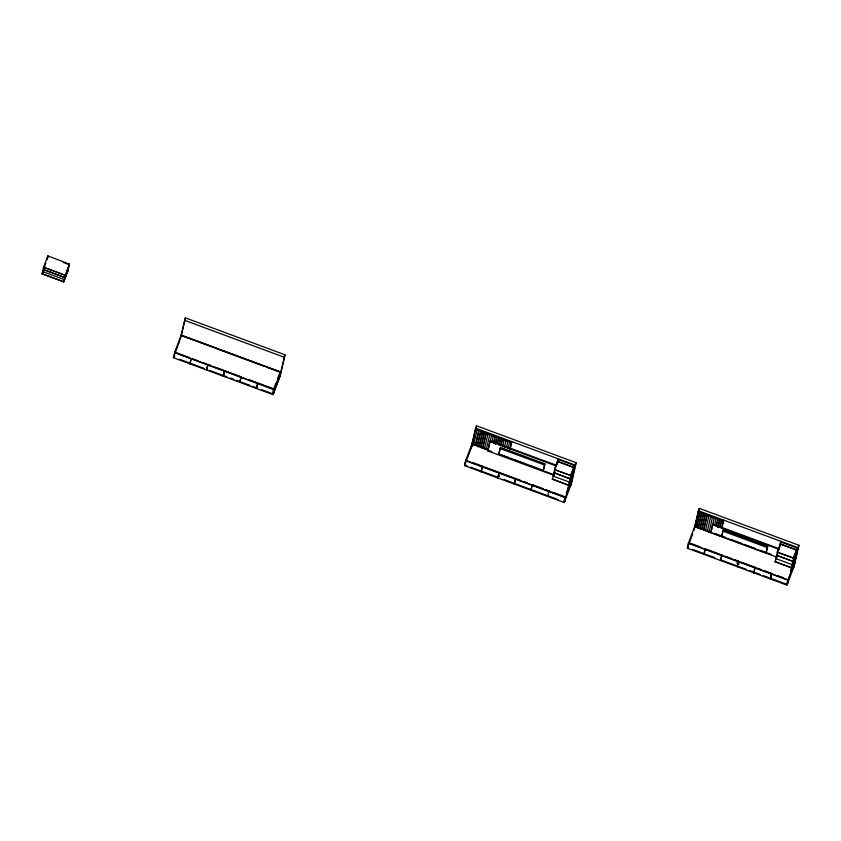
<?xml version="1.0" encoding="UTF-8"?>
<svg xmlns="http://www.w3.org/2000/svg" width="841" height="841" viewBox="0 0 841 841"><rect width="100%" height="100%" fill="white"/><g stroke="black" fill="none" stroke-linecap="round" stroke-linejoin="round"><path stroke-width="1.26" d="M67.942 270.665L63.716 281.893L42.05 273.861L43.564 267.123L65.199 275.291L43.532 267.27L47.8 255.906L69.435 264.074M44.184 267.512L42.733 273.966L43.574 271.717M47.043 259.27L47.8 255.906M63.716 281.893L67.974 270.529M45.004 267.07L43.227 271.769L64.242 279.559M43.69 269.709L64.704 277.498L43.721 269.572M67.743 271.159L69.467 263.937L65.199 275.291M274.113 389.709L174.529 352.505L274.177 389.436L272.936 394.608L173.435 357.719L174.707 352.137L188.889 357.414M173.877 356.552L174.234 355.386M180.1 339.575L185.356 317.856L285.004 354.797L280.379 375.317L273.525 393.493L273.882 392.316M181.004 337.167L185.356 317.856M191.002 358.918L189.898 363.827L190.276 363.238M190.045 363.88L191.149 358.97M206.655 370.029L207.759 365.131M207.17 368.169L207.716 365.719M214.276 347.617L181.025 335.443M224.326 371.88L223.254 376.19L224.6 370.65M240.968 377.441L239.864 382.34L240.106 381.709L236.342 380.332M272.894 392.463L273.409 390.14M273.23 392.074L273.767 392.852M273.241 394.009L274.355 389.078M285.004 354.797L279.233 378.345L278.581 378.103M564.364 501.898L564.122 502.529L464.61 465.651L465.714 460.426L565.362 497.357M465.893 460.069L464.779 464.999L469.068 453.635M465.42 463.307L465.062 464.484M552.526 492.195L565.541 496.999L564.427 501.94L571.565 483.239L576.19 462.718L476.542 425.788L472.064 443.596L487.706 449.388M471.16 448.032L475.628 428.185L575.276 465.126L570.661 485.635M471.917 446.308L472.999 441.472M473.546 439.065L474.629 434.24M475.995 428.206L476.542 425.788M473.63 444.9L477.194 429.488L476.963 430.129L478.76 430.792L475.438 445.562L473.63 444.9L473.872 444.258M477.236 446.235L480.81 430.834L477.236 446.235L479.044 446.907L479.286 446.266L482.618 431.496L479.044 446.907M480.852 447.57L484.416 432.169L480.852 447.57L482.66 448.242L482.892 447.601L486.224 432.842L482.66 448.242M484.458 448.915L488.032 433.504L487.791 434.145L489.599 434.808L489.83 434.177L486.266 449.578L484.458 448.915L484.7 448.274M554.124 475.449L487.833 450.881L489.977 441.388L490.208 440.747L556.5 465.325M491.817 442.303L493.446 435.512L493.204 436.153L491.396 435.48L491.638 434.839L487.833 450.881M493.625 442.976L495.254 436.185L493.867 442.334M495.433 443.638L497.052 436.847L495.391 444.237M497.515 443.081L498.86 437.52L497.473 443.67M499.039 444.984L500.668 438.193L499.281 444.342M498.85 453.898L500.5 447.359L544.905 463.822L543.696 469.194L543.254 470.361L498.85 453.898L500.5 447.359M500.847 445.646L502.466 438.855L501.089 445.015M502.645 446.319L504.274 439.528L504.032 440.158L502.235 439.496M504.453 446.981L506.082 440.2L505.84 440.831L507.649 441.504L507.89 440.863L506.503 447.023M508.069 448.327L509.688 441.536L509.457 442.166L511.254 442.839L509.867 448.989M510.109 448.358L511.496 442.208L475.396 428.826M510.077 448.957L511.738 441.567L511.254 442.839M514.293 484.059L515.396 479.16M514.44 484.111L515.544 479.212M543.254 470.361L544.905 463.822M568.705 485.31L552.264 479.076L568.726 485.173L569.609 482.86M570.145 478.886L553.714 472.642L570.177 478.75L571.491 475.281M554.408 469.572L570.902 475.533L573.961 467.438L557.499 461.331L554.408 469.572L570.871 475.68M556.816 464.337L558.172 458.776L556.784 464.936M564.122 502.529L565.467 496.989L565.226 497.63M564.71 501.415L565.068 500.237L564.416 499.996M574.634 464.884L571.333 473.62L568.011 488.39L568.653 488.621L571.985 473.861L576.19 462.718M573.835 467.974L574.392 465.515L557.93 459.417M787.123 584.463L786.882 585.094L687.381 548.216L688.653 542.634M699.723 546.734L688.726 542.676L687.381 548.216M688.18 545.872L687.822 547.049M763.46 575.686L787.197 584.506L794.325 565.804L798.95 545.283L699.302 508.353L694.824 526.161L710.477 531.954M693.93 530.597L698.398 510.75L798.046 547.691L793.42 568.201M694.95 527.664L699.302 508.353M698.198 528.127L701.772 512.726L698.198 528.127L696.39 527.465L699.964 512.053L696.916 525.593M700.006 528.8L703.57 513.399L700.006 528.8L701.815 529.473L705.378 514.061L701.815 529.473M703.612 530.135L707.186 514.734L703.612 530.135L705.42 530.808L705.662 530.177M705.42 530.808L708.984 515.407L708.753 516.038L706.945 515.375M707.228 531.48L710.792 516.069L710.55 516.71L712.359 517.373L712.6 516.742L709.026 532.143L707.228 531.48L707.47 530.839M777.052 557.257L710.771 532.679L712.558 524.721L712.8 524.09L779.092 548.658M714.545 525.467L716.206 518.077L715.964 518.718L714.167 518.045L714.408 517.415L710.834 532.816L711.076 532.185M716.385 525.541L718.014 518.75L716.353 526.13M717.92 527.444L719.822 519.423L718.151 526.802M720.001 526.876L721.62 520.085L719.959 527.475M721.799 527.549L723.67 520.116L721.767 528.137M721.61 536.474L723.271 529.925L767.675 546.387L766.466 551.77L766.025 552.926L721.61 536.474L723.271 529.925M715.912 552.758L721.841 555.081L721.189 554.839M755.06 567.391L753.673 572.784L753.904 572.153M766.025 552.926L767.675 546.387M771.523 574.088L770.419 578.997L771.208 575.906M791.465 567.875L775.034 561.641L791.497 567.738L792.8 564.269M792.916 561.452L776.485 555.218L792.947 561.315L794.251 557.846M777.168 552.138L793.662 558.109L796.721 550.003L780.259 543.906L777.168 552.138L793.631 558.245M779.029 549.362L780.932 541.341L779.544 547.502M786.882 585.094L788.227 579.554M787.197 584.506L788.301 579.565M787.47 583.98L787.828 582.813M797.394 547.449L794.104 556.185L790.771 570.955L791.423 571.197L794.745 556.427L798.95 545.283M796.606 550.54L797.152 548.08L780.69 541.982M44.605 266.387L45.877 263.012M47.149 259.648L48.421 256.284M42.05 273.861L44.605 267.217M64.704 277.498L68.731 266.776M64.21 279.696L68.226 268.973M174.539 352.821L181.12 335.033L280.768 371.964L273.535 391.223M173.435 357.719L178.05 345.304M178.345 344.505L179.711 340.878M207.99 364.5L206.508 369.977L206.886 369.399M224.463 370.597L223.117 376.137L223.349 375.496M239.958 381.656L239.717 382.287L241.062 376.757L218.996 368.558M257.672 382.907L256.326 388.447L256.568 387.817M256.715 387.869L256.473 388.5L257.819 382.96L263.696 385.146M275.943 382.96L273.672 388.973L274.324 389.215M277.761 378.156L280.021 372.142M273.567 391.401L280.673 372.384L267.144 367.359M272.936 394.608L279.622 377.041M571.954 479.896L565.299 497.641L465.651 460.7L472.306 442.955M465.725 460.742L465.956 460.111M469.236 453.236L472.411 444.815M464.61 465.651L464.852 465.01M478.76 430.792L479.002 430.161L475.438 445.562M486.266 449.578L486.508 448.947M482.419 466.208L481.084 471.748L481.315 471.118M482.566 466.261L481.22 471.801L481.462 471.17M499.176 472.421L497.83 477.961L498.072 477.32M497.925 477.267L497.683 477.909L499.081 472.516L498.429 472.274M532.153 485.373L532.395 484.731M531.144 489.578L530.902 490.219L532.248 484.679L531.049 490.271L531.291 489.641M553.683 472.789L556.332 465.704M555.607 468.921L552.957 475.995L569.42 482.103M552.232 479.212L554.86 472.264M548.858 490.839L547.659 496.421L547.89 495.791M548.763 491.522L549.005 490.892M547.512 496.369L547.754 495.738M569.452 481.956L570.766 478.487M566.224 493.289L570.892 480.737M565.173 497.946L563.806 501.551L564.458 501.793M695.065 525.52L688.411 543.265L788.059 580.206L794.713 562.461L794.062 562.219M688.485 543.318L688.726 542.676M687.549 547.565L690.261 540.353M690.461 539.827L692.742 533.783M696.39 527.465L696.632 526.823M709.026 532.143L709.268 531.512M710.771 532.679L711.013 532.048M705.189 548.784L703.843 554.314L704.085 553.683M705.336 548.837L703.991 554.366L704.232 553.735L707.754 555.039M712.642 533.488L712.884 532.847M714.451 534.151L714.682 533.52M716.248 534.823L716.49 534.193M718.056 535.496L718.298 534.855M719.864 536.159L720.106 535.528M721.799 554.934L720.453 560.474L720.695 559.833M721.935 554.986L720.6 560.527L720.832 559.896M738.409 561.094L737.063 566.624L737.294 565.993M738.545 561.147L737.2 566.687L737.441 566.046M755.155 567.297L753.809 572.837L754.051 572.206L760.127 574.466M776.453 555.354L779.102 548.269M777.505 553.798L775.728 558.561L792.19 564.668M775.003 561.777L777.652 554.692M770.514 578.303L770.272 578.944L771.618 573.404L768.096 572.09M792.222 564.532L793.526 561.052M790.803 571.05L793.978 562.629M786.577 584.127L794.65 562.734M63.359 262.539L69.193 264.705M184.452 320.263L284.1 357.194M698.156 511.391L723.428 520.758M480.568 431.465L482.377 432.137M484.174 432.8L485.982 433.472M495.013 436.815L496.821 437.488M498.618 438.15L500.427 438.823M699.723 512.695L701.531 513.367M703.328 514.03L705.136 514.703M717.772 519.381L719.581 520.053M721.389 520.726L723.186 521.388M557.467 461.478L572.753 467.144M780.227 544.043L796.69 550.14M42.082 273.724L63.748 281.746M489.977 441.388L556.258 465.956M712.558 524.721L778.85 549.289M571.333 473.62L571.985 473.861M794.104 556.185L794.745 556.427M500.059 448.526L544.474 464.978M722.829 531.091L767.234 547.554M480.726 446.077L484.342 447.412M181.057 335.307L280.705 372.237M215.475 348.216L264.684 366.455M472.211 443.375L472.863 443.617M571.207 480.064L571.859 480.306M714.692 533.415L725.741 537.504M730.65 539.323L741.699 543.423M744.148 544.337L755.197 548.427M760.106 550.245L771.155 554.345M488.074 450.25L491.754 451.617M499.123 454.34L507.932 457.609M515.081 460.258L523.67 463.444M531.039 466.177L537.178 468.448M544.537 471.181L553.136 474.366M570.156 484.721L570.808 484.963M792.926 567.286L793.578 567.528M278.707 377.567L279.359 377.809M792.653 568.064L793.179 568.842L792.527 568.6M191.937 358.529L198.444 360.957M203.144 362.702L206.676 364.006M207.927 364.458L211.617 365.824M215.054 367.107L218.576 368.421M248.526 379.501L257.136 382.697M264.516 385.43L273.125 388.616M473.273 462.802L481.882 465.998M484.921 467.133L497.883 471.927M500.342 472.831L515.638 478.518M516.332 478.76L520.484 480.316M523.712 481.504L527.402 482.871M532.321 484.689L543.391 488.8M545.851 489.704L549.551 491.07M704.653 548.563L715.723 552.663M725.468 556.3L731.712 558.592M734.172 559.507L737.862 560.873M740.9 562.019L753.862 566.802M757.51 568.169L761.031 569.483M763.702 570.45L767.391 571.817M777.231 575.465L783.528 577.82M174.676 352.284L175.327 352.516M240.463 376.663L241.115 376.905M465.861 460.206L466.513 460.447M532.29 484.826L532.942 485.068M564.858 496.905L565.509 497.136M688.621 542.771L689.273 543.013M754.409 567.16L755.702 567.633M787.628 579.47L788.269 579.712M688.474 542.992L788.122 579.933M736.727 562.976L739.186 563.89M499.281 475.859L498.639 475.617L499.165 476.395M174.119 355.922L174.77 356.163M173.624 356.941L174.276 357.173M179.753 359.359L190.823 363.459M191.454 363.68L204.352 368.474M209.241 370.271L222.182 375.065M222.802 375.317L227.028 376.863M230.224 377.914L233.882 379.417M241.283 382.15L249.872 385.346M252.332 386.261L256.021 387.627M261.414 389.604L272.011 393.556M272.631 393.63L273.272 393.872M464.81 464.863L467.239 465.914M470.739 467.197L474.261 468.5M474.618 468.647L496.768 476.858M504.148 479.591L514.534 483.428M515.859 483.911L519.381 485.225M520.137 485.52L546.576 495.307M547.207 495.549L558.277 499.659M687.57 547.428L688.222 547.67M692.469 549.394L702.908 553.241M708.458 555.323L714.808 557.657M720.79 559.738L721.441 559.98M721.988 560.337L746.598 569.452M749.205 570.408L752.727 571.712M569.893 485.499L570.419 486.277L569.893 485.499"/></g></svg>
